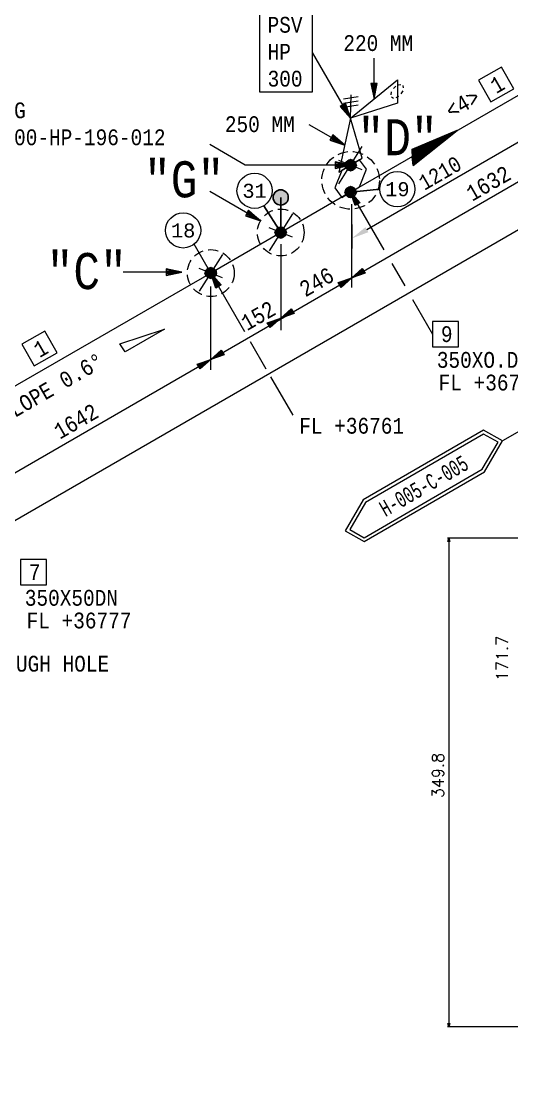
# Model space of a CAD drawing. Extents: x 0 to 841, y 0 to 594.
# Drawn here: x 443.3 to 527.1, y 307.4 to 490.2 of the extents above; entities that cross this region are included whole.
import ezdxf
from ezdxf.enums import TextEntityAlignment as Align

# ---------------------------------------------------------------- set-up
doc = ezdxf.new("R2010")
doc.units = 0
doc.header["$LTSCALE"] = 7
doc.header["$MEASUREMENT"] = 0
doc.linetypes.add('HIDDEN', pattern=[0.375, 0.25, -0.125])
for name, color, linetype in [('1', 7, 'Continuous'), ('2', 2, 'Continuous'), ('3', 7, 'Continuous'), ('4', 7, 'Continuous'), ('FAB', 2, 'Continuous'), ('SUPT', 4, 'Continuous'), ('T-TEXT1', 7, 'Continuous')]:
    doc.layers.add(name, color=color, linetype=linetype)
doc.layers.add('AM_5', color=3, linetype='Continuous', lineweight=15)
doc.styles.add('MARKING', font='monotxt.shx', dxfattribs={"width": 0.85, "height": 2.6})
doc.styles.add('ROMANS', font='romans.shx')
doc.styles.get("Standard").update_dxf_attribs({"font": 'txt.shx'})
doc.styles.add('TXT', font='monotxt.shx')
doc.dimstyles.get("Standard").update_dxf_attribs({"dimtxt": 0.18, "dimasz": 0.18, "dimexe": 0.18, "dimexo": 0.0625, "dimgap": 0.09, "dimtad": 0, "dimtih": 1, "dimtoh": 1, "dimdec": 4, "dimzin": 0, "dimdsep": 46, "dimtxsty": 'Standard', "dimcen": 0.09, "dimadec": 0, "dimazin": 0, "dimtfac": 1, "dimtdec": 4, "dimtofl": 0, "dimtmove": 0, "dimatfit": 0, "dimfxl": 1, "dimtolj": 1, "dimtzin": 0, "dimarcsym": 0})

# ---------------------------------------------------------------- blocks, each defined once
blk = doc.blocks.new('ARO_E1')
at = {"layer": '2', "color": 2, "linetype": 'Continuous'}
blk.add_lwpolyline([(-1.075, -0.6125), (-1.2375, -0.4875), (0, 0), (-0.925, -0.7), (-1.2125, -0.5125), (-0.1, -0.0625), (-0.925, -0.7), (-1.2, -0.525), (-0.225, -0.1125), (-0.9375, -0.675), (-1.175, -0.5375), (-0.325, -0.175), (-0.975, -0.6625), (-1.15, -0.5625), (-0.4125, -0.225), (-0.9875, -0.6625), (-1.1375, -0.55), (-0.525, -0.3), (-1, -0.6375), (-1.1, -0.575), (-0.625, -0.35), (-1.0375, -0.625), (-1.0875, -0.5875), (-0.725, -0.425), (-1.05, -0.6125), (-1.075, -0.6125), (0, 0)], dxfattribs=at)
blk = doc.blocks.new('ARO_U1')
at = {"layer": '2', "color": 2, "linetype": 'Continuous', "xscale": 0.9999990990353698, "yscale": 0.9999990990353698, "rotation": 59.99997019629861}
blk.add_blockref('ARO_E1', (0, 0), dxfattribs=at)
blk = doc.blocks.new('*D14')
at = {"layer": 'Defpoints', "color": 0, "linetype": 'Continuous', "lineweight": 0}
for p in [(532.06, 478.04), (499.75, 455.53), (499.75, 453.16)]:
    blk.add_point(p, dxfattribs=at)
at = {"layer": 'SUPT', "color": 4, "linetype": 'Continuous', "lineweight": 0}
for p, q in [((532.06, 478.04), (532.06, 470.08)), ((529.46, 470.31), (502.35, 454.66)), ((499.75, 455.53), (499.75, 451.43))]:
    blk.add_line(p, q, dxfattribs=at)
for points in [[(529.21, 470.75), (529.71, 469.88), (532.06, 471.81)], [(502.1, 455.09), (502.6, 454.23), (499.75, 453.16)]]:
    blk.add_solid(points, dxfattribs=at)
at = {"layer": 'SUPT', "color": 4, "linetype": 'Continuous', "lineweight": 0, "insert": (514.85, 464.31), "char_height": 2.6, "attachment_point": 5, "rotation": 30, "style": 'MARKING'}
blk.add_mtext('\\A1;1210', dxfattribs=at)

msp = doc.modelspace()

# ---------------------------------------------------------------- hatches: boundary and pattern name
at = {"layer": 'FAB'}
msp.add_hatch(color=256, dxfattribs=at).paths.add_polyline_path([(488.92, 460.17, 1), (486.32, 460.17, 1)])

# ---------------------------------------------------------------- linework, layer by layer
at = {"color": 0, "linetype": 'ByBlock', "lineweight": -2}
for p, q in [((516.2, 401.36), (516.37, 401.98)), ((516.37, 401.98), (516.54, 401.36)), ((516.37, 401.98), (516.37, 401.36)), ((516.37, 318.51), (516.2, 319.13)), ((516.54, 319.13), (516.37, 318.51)), ((516.37, 318.51), (516.37, 319.13))]:
    msp.add_line(p, q, dxfattribs=at)
at = {"layer": '1', "color": 1, "linetype": 'Continuous', "lineweight": 0}
for p, q in [((499.57, 461.08), (548.09, 489.14)), ((499.57, 461.08), (475.67, 447.25)), ((475.67, 447.25), (429.17, 420.43))]:
    msp.add_line(p, q, dxfattribs=at)
at = {"layer": '1', "color": 2, "linetype": 'Continuous', "lineweight": 0}
for points in [[(503.02, 479.63), (503.57, 476.98), (504.12, 479.63), (503.02, 479.63)], [(503.13, 479.63), (503.57, 476.98), (504.02, 479.63)], [(503.36, 479.63), (503.57, 476.98), (503.91, 479.63)], [(503.47, 479.63), (503.57, 476.98), (503.68, 479.63)], [(497.77, 475.7), (499.57, 473.68), (498.72, 476.25), (497.77, 475.7)], [(497.87, 475.76), (499.57, 473.68), (498.64, 476.2)], [(498.06, 475.87), (499.57, 473.68), (498.54, 476.15)], [(498.16, 475.93), (499.57, 473.68), (498.34, 476.03)], [(496, 469.93), (498.57, 469.08), (496.55, 470.88), (496, 469.93)], [(496.06, 470.03), (498.57, 469.08), (496.5, 470.8)], [(496.17, 470.22), (498.57, 469.08), (496.45, 470.7)], [(496.23, 470.32), (498.57, 469.08), (496.33, 470.5)], [(496.92, 465.13), (499.57, 465.68), (496.92, 466.23), (496.92, 465.13)], [(496.92, 465.24), (499.57, 465.68), (496.92, 466.13)], [(496.92, 465.47), (499.57, 465.68), (496.92, 466.02)], [(496.92, 465.58), (499.57, 465.68), (496.92, 465.79)], [(481.59, 457.01), (484.16, 456.17), (482.14, 457.97), (481.59, 457.01)], [(481.64, 457.11), (484.16, 456.17), (482.09, 457.88)], [(481.75, 457.31), (484.16, 456.17), (482.03, 457.78)], [(481.81, 457.4), (484.16, 456.17), (481.92, 457.59)], [(468.07, 446.85), (470.72, 447.4), (468.07, 447.95), (468.07, 446.85)], [(468.07, 446.96), (470.72, 447.4), (468.07, 447.85)], [(468.07, 447.18), (470.72, 447.4), (468.07, 447.73)], [(468.07, 447.3), (470.72, 447.4), (468.07, 447.51)], [(476.52, 444.68), (475.67, 447.25), (477.47, 445.23), (476.52, 444.68)], [(476.61, 444.74), (475.67, 447.25), (477.38, 445.18)], [(476.81, 444.85), (475.67, 447.25), (477.29, 445.12)], [(476.91, 444.91), (475.67, 447.25), (477.09, 445.01)]]:
    msp.add_lwpolyline(points, dxfattribs=at)
at = {"layer": '3', "color": 2, "linetype": 'Continuous', "lineweight": 0}
for p, q in [((429.09, 405.58), (575.52, 490.2)), ((107.31, 211.62), (583.22, 486.47))]:
    msp.add_line(p, q, dxfattribs=at)
for points in [[(483.97, 478.19), (493.07, 478.19), (493.07, 491.69), (483.97, 491.69), (483.97, 478.19)], [(523.54, 476.5), (527.44, 478.7), (525.34, 482.4), (521.44, 480.2), (523.54, 476.5)], [(500.33, 458.8), (499.57, 461.08), (501.16, 459.24), (500.33, 458.8)], [(500.47, 458.83), (499.57, 461.08), (501.03, 459.2)], [(500.52, 458.92), (499.57, 461.08), (500.98, 459.12)], [(500.65, 458.96), (499.57, 461.08), (500.84, 459.08)], [(502.05, 447.21), (499.75, 446.41), (501.55, 448.01), (502.05, 447.21)], [(501.95, 447.31), (499.75, 446.41), (501.65, 447.91)], [(497.45, 445.61), (499.75, 446.41), (497.95, 444.81), (497.45, 445.61)], [(497.55, 445.51), (499.75, 446.41), (497.85, 444.91)], [(497.55, 445.41), (499.75, 446.41), (497.85, 445.01)], [(497.65, 445.31), (499.75, 446.41), (497.75, 445.11)], [(501.95, 447.41), (499.75, 446.41), (501.65, 447.81)], [(501.85, 447.51), (499.75, 446.41), (501.75, 447.71)], [(489.92, 440.36), (487.62, 439.56), (489.42, 441.16), (489.92, 440.36)], [(489.82, 440.46), (487.62, 439.56), (489.52, 441.06)], [(489.82, 440.56), (487.62, 439.56), (489.52, 440.96)], [(489.72, 440.66), (487.62, 439.56), (489.62, 440.86)], [(485.32, 438.76), (487.62, 439.56), (485.82, 437.96), (485.32, 438.76)], [(485.42, 438.66), (487.62, 439.56), (485.72, 438.06)], [(485.42, 438.56), (487.62, 439.56), (485.72, 438.16)], [(485.52, 438.46), (487.62, 439.56), (485.62, 438.26)], [(513.59, 434.66), (517.99, 434.66), (517.99, 438.96), (513.59, 438.96), (513.59, 434.66)], [(445.5, 431.4), (449.4, 433.6), (447.3, 437.3), (443.4, 435.1), (445.5, 431.4)], [(477.97, 433.3), (475.67, 432.5), (477.47, 434.1), (477.97, 433.3)], [(477.87, 433.4), (475.67, 432.5), (477.57, 434)], [(477.87, 433.5), (475.67, 432.5), (477.57, 433.9)], [(477.77, 433.6), (475.67, 432.5), (477.67, 433.8)], [(473.37, 431.7), (475.67, 432.5), (473.87, 430.9), (473.37, 431.7)], [(473.47, 431.6), (475.67, 432.5), (473.77, 431)], [(473.47, 431.5), (475.67, 432.5), (473.77, 431.1)], [(473.57, 431.4), (475.67, 432.5), (473.67, 431.2)], [(443.18, 394.02), (447.58, 394.02), (447.58, 398.32), (443.18, 398.32), (443.18, 394.02)]]:
    msp.add_lwpolyline(points, dxfattribs=at)
at = {"layer": '3', "color": 2, "linetype": 'HIDDEN', "lineweight": 0}
for centre, radius in [((499.57, 463.08), 4.93), ((487.62, 454.17), 4), ((475.67, 447.25), 4)]:
    msp.add_circle(centre, radius, dxfattribs=at)
at = {"layer": '4', "color": 2, "linetype": 'Continuous', "lineweight": 0}
msp.add_lwpolyline([(467.75, 437.68), (461.05, 433.78), (460.15, 435.18), (467.75, 437.68)], dxfattribs=at)
at = {"layer": 'AM_5', "color": 4}
for p, q in [((564.73, 401.98), (516.12, 401.98)), ((516.37, 401.36), (516.37, 319.13)), ((573.86, 318.51), (516.12, 318.51))]:
    msp.add_line(p, q, dxfattribs=at)
at = {"layer": 'FAB', "lineweight": 0}
for p, q in [((499.57, 473.68), (493.07, 484.94)), ((503.57, 476.98), (503.57, 483.98)), ((498.57, 469.08), (492.51, 472.58)), ((499.57, 465.68), (481.57, 465.68)), ((484.16, 456.17), (475.5, 461.17)), ((499.57, 461.08), (505.26, 451.23)), ((506.6, 448.9), (508.81, 445.08)), ((470.72, 447.4), (460.72, 447.4)), ((475.67, 447.25), (481.44, 437.26)), ((510.15, 442.76), (513.59, 436.81)), ((482.41, 435.57), (485.1, 430.91)), ((485.9, 429.53), (489.67, 423))]:
    msp.add_line(p, q, dxfattribs=at)
at = {"layer": 'FAB', "linetype": 'Continuous', "lineweight": 0}
for p, q in [((481.57, 465.68), (475.51, 469.18)), ((499.75, 444.77), (499.75, 459.04)), ((475.67, 447.25), (472.82, 452.18)), ((487.62, 452.17), (487.62, 437.51)), ((475.67, 430.71), (475.67, 444.98))]:
    msp.add_line(p, q, dxfattribs=at)
at = {"layer": 'FAB'}
for p, q in [((499.57, 461.08), (504.56, 461.58)), ((487.62, 454.17), (487.62, 460.17)), ((487.62, 454.17), (484.74, 458.76))]:
    msp.add_line(p, q, dxfattribs=at)
at = {"layer": 'FAB', "color": 2, "linetype": 'Continuous', "lineweight": 0}
for centre in [(483.15, 461.3), (507.56, 461.58), (470.95, 454.53)]:
    msp.add_circle(centre, 3, dxfattribs=at)
at = {"layer": 'FAB'}
msp.add_circle((487.62, 460.17), 1.3, dxfattribs=at)
at = {"layer": 'SUPT', "linetype": 'Continuous', "lineweight": 0}
msp.add_line((532.06, 422.36), (525.53, 418.59), dxfattribs=at)
for points in [[(501.69, 408.49), (498.63, 403.22), (501.87, 401.41), (522.47, 413.32), (525.53, 418.59), (522.29, 420.4)], [(522.3, 419.75), (502.1, 408.08), (499.41, 403.43), (501.87, 402.05), (522.06, 413.73), (524.76, 418.38)]]:
    msp.add_lwpolyline(points, close=True, dxfattribs=at)
at = {"layer": 'T-TEXT1', "color": 2, "linetype": 'Continuous', "lineweight": 0}
for p, q in [((506.87, 478.78), (507.27, 479.18)), ((507.77, 479.38), (508.17, 479.48)), ((508.47, 479.28), (508.57, 478.88)), ((498.37, 476.98), (500.87, 477.38)), ((499.57, 473.68), (499.67, 477.68)), ((506.47, 477.68), (506.57, 478.18)), ((506.87, 477.08), (506.57, 477.28)), ((507.77, 477.38), (507.27, 477.18)), ((508.47, 478.38), (508.17, 477.88)), ((498.37, 476.28), (500.87, 476.68)), ((498.37, 475.58), (500.87, 475.98)), ((497.57, 462.48), (501.57, 468.88)), ((501.57, 464.88), (497.57, 466.48)), ((489.65, 457.36), (485.65, 451.06)), ((489.65, 453.36), (485.65, 454.96)), ((477.69, 450.44), (473.69, 444.14)), ((477.69, 446.44), (473.69, 448.04))]:
    msp.add_line(p, q, dxfattribs=at)
for points in [[(499.57, 473.68), (507.57, 480.28), (507.57, 476.28), (499.57, 473.68)], [(499.57, 465.68), (501.57, 466.88), (499.57, 473.68), (497.57, 464.48), (499.57, 465.68)], [(499.57, 461.08), (501.07, 461.98), (502.27, 464.98), (501.07, 466.58), (498.07, 464.78), (496.87, 461.78), (498.07, 460.18), (499.57, 461.08)], [(499.57, 466.68), (499.77, 466.58), (499.87, 466.58), (500.07, 466.48), (500.17, 466.38), (500.27, 466.28), (500.37, 466.18), (500.47, 465.98), (500.47, 465.88), (500.57, 465.68), (500.47, 465.48), (500.47, 465.38), (500.37, 465.18), (500.27, 465.08), (500.17, 464.98), (500.07, 464.88), (499.87, 464.78), (499.77, 464.78), (499.57, 464.78), (499.37, 464.78), (499.27, 464.78), (499.07, 464.88), (498.97, 464.98), (498.87, 465.08), (498.77, 465.18), (498.67, 465.38), (498.67, 465.48), (498.67, 465.68), (498.67, 465.88), (498.67, 465.98), (498.77, 466.18), (498.87, 466.28), (498.97, 466.38), (499.07, 466.48), (499.27, 466.58), (499.37, 466.58), (499.57, 466.68), (499.57, 466.68), (499.77, 466.58), (499.57, 464.68), (499.37, 464.78), (499.57, 466.68), (499.77, 466.58), (499.87, 466.58), (499.37, 464.78), (499.27, 464.78), (499.77, 466.58), (499.87, 466.58), (500.07, 466.48), (499.27, 464.78), (499.07, 464.88), (499.87, 466.58), (500.07, 466.48), (500.17, 466.38), (499.07, 464.88), (498.97, 464.98), (500.07, 466.48), (500.17, 466.38), (500.27, 466.28), (498.97, 464.98), (498.87, 465.08), (500.17, 466.38), (500.27, 466.28), (500.37, 466.18), (498.87, 465.08), (498.77, 465.18), (500.27, 466.28), (500.37, 466.18), (500.47, 465.98), (498.77, 465.18), (498.67, 465.38), (500.37, 466.18), (500.47, 465.98), (500.47, 465.88), (498.67, 465.38), (498.67, 465.48), (500.47, 465.98), (500.47, 465.88), (500.57, 465.68), (498.67, 465.48), (498.57, 465.68), (500.47, 465.88), (500.57, 465.68), (500.47, 465.48), (498.57, 465.68), (498.67, 465.88), (500.57, 465.68), (500.47, 465.48), (500.47, 465.38), (498.67, 465.88), (498.67, 465.98), (500.47, 465.48), (500.47, 465.38), (500.37, 465.18), (498.67, 465.98), (498.77, 466.18), (500.47, 465.38)], [(500.47, 465.38), (500.37, 465.18), (500.27, 465.08), (498.77, 466.18), (498.87, 466.28), (500.37, 465.18), (500.27, 465.08), (500.17, 464.98), (498.87, 466.28), (498.97, 466.38), (500.27, 465.08), (500.17, 464.98), (500.07, 464.88), (498.97, 466.38), (499.07, 466.48), (500.17, 464.98), (500.07, 464.88), (499.87, 464.78), (499.07, 466.48), (499.27, 466.58), (500.07, 464.88), (499.87, 464.78), (499.77, 464.78), (499.27, 466.58), (499.37, 466.58), (499.87, 464.78), (499.77, 464.78), (499.57, 464.68), (499.37, 466.58), (499.57, 466.68), (499.77, 464.78)], [(499.57, 462.08), (499.77, 461.98), (499.87, 461.98), (500.07, 461.88), (500.17, 461.78), (500.27, 461.68), (500.37, 461.58), (500.47, 461.38), (500.47, 461.28), (500.57, 461.08), (500.47, 460.88), (500.47, 460.78), (500.37, 460.58), (500.27, 460.48), (500.17, 460.38), (500.07, 460.28), (499.87, 460.18), (499.77, 460.18), (499.57, 460.18), (499.37, 460.18), (499.27, 460.18), (499.07, 460.28), (498.97, 460.38), (498.87, 460.48), (498.77, 460.58), (498.67, 460.78), (498.67, 460.88), (498.67, 461.08), (498.67, 461.28), (498.67, 461.38), (498.77, 461.58), (498.87, 461.68), (498.97, 461.78), (499.07, 461.88), (499.27, 461.98), (499.37, 461.98), (499.57, 462.08), (499.57, 462.08), (499.77, 461.98), (499.57, 460.08), (499.37, 460.18), (499.57, 462.08), (499.77, 461.98), (499.87, 461.98), (499.37, 460.18), (499.27, 460.18), (499.77, 461.98), (499.87, 461.98), (500.07, 461.88), (499.27, 460.18), (499.07, 460.28), (499.87, 461.98), (500.07, 461.88), (500.17, 461.78), (499.07, 460.28), (498.97, 460.38), (500.07, 461.88), (500.17, 461.78), (500.27, 461.68), (498.97, 460.38), (498.87, 460.48), (500.17, 461.78), (500.27, 461.68), (500.37, 461.58), (498.87, 460.48), (498.77, 460.58), (500.27, 461.68), (500.37, 461.58), (500.47, 461.38), (498.77, 460.58), (498.67, 460.78), (500.37, 461.58), (500.47, 461.38), (500.47, 461.28), (498.67, 460.78), (498.67, 460.88), (500.47, 461.38), (500.47, 461.28), (500.57, 461.08), (498.67, 460.88), (498.57, 461.08), (500.47, 461.28), (500.57, 461.08), (500.47, 460.88), (498.57, 461.08), (498.67, 461.28), (500.57, 461.08), (500.47, 460.88), (500.47, 460.78), (498.67, 461.28), (498.67, 461.38), (500.47, 460.88), (500.47, 460.78), (500.37, 460.58), (498.67, 461.38), (498.77, 461.58), (500.47, 460.78)], [(500.47, 460.78), (500.37, 460.58), (500.27, 460.48), (498.77, 461.58), (498.87, 461.68), (500.37, 460.58), (500.27, 460.48), (500.17, 460.38), (498.87, 461.68), (498.97, 461.78), (500.27, 460.48), (500.17, 460.38), (500.07, 460.28), (498.97, 461.78), (499.07, 461.88), (500.17, 460.38), (500.07, 460.28), (499.87, 460.18), (499.07, 461.88), (499.27, 461.98), (500.07, 460.28), (499.87, 460.18), (499.77, 460.18), (499.27, 461.98), (499.37, 461.98), (499.87, 460.18), (499.77, 460.18), (499.57, 460.08), (499.37, 461.98), (499.57, 462.08), (499.77, 460.18)], [(487.62, 455.17), (487.82, 455.07), (487.92, 455.07), (488.12, 454.97), (488.22, 454.87), (488.32, 454.77), (488.42, 454.67), (488.52, 454.47), (488.52, 454.37), (488.62, 454.17), (488.52, 453.97), (488.52, 453.87), (488.42, 453.67), (488.32, 453.57), (488.22, 453.47), (488.12, 453.37), (487.92, 453.27), (487.82, 453.27), (487.62, 453.27), (487.42, 453.27), (487.32, 453.27), (487.12, 453.37), (487.02, 453.47), (486.92, 453.57), (486.82, 453.67), (486.72, 453.87), (486.72, 453.97), (486.72, 454.17), (486.72, 454.37), (486.72, 454.47), (486.82, 454.67), (486.92, 454.77), (487.02, 454.87), (487.12, 454.97), (487.32, 455.07), (487.42, 455.07), (487.62, 455.17), (487.62, 455.17), (487.82, 455.07), (487.62, 453.17), (487.42, 453.27), (487.62, 455.17), (487.82, 455.07), (487.92, 455.07), (487.42, 453.27), (487.32, 453.27), (487.82, 455.07), (487.92, 455.07), (488.12, 454.97), (487.32, 453.27), (487.12, 453.37), (487.92, 455.07), (488.12, 454.97), (488.22, 454.87), (487.12, 453.37), (487.02, 453.47), (488.12, 454.97), (488.22, 454.87), (488.32, 454.77), (487.02, 453.47), (486.92, 453.57), (488.22, 454.87), (488.32, 454.77), (488.42, 454.67), (486.92, 453.57), (486.82, 453.67), (488.32, 454.77), (488.42, 454.67), (488.52, 454.47), (486.82, 453.67), (486.72, 453.87), (488.42, 454.67), (488.52, 454.47), (488.52, 454.37), (486.72, 453.87), (486.72, 453.97), (488.52, 454.47), (488.52, 454.37), (488.62, 454.17), (486.72, 453.97), (486.62, 454.17), (488.52, 454.37), (488.62, 454.17), (488.52, 453.97), (486.62, 454.17), (486.72, 454.37), (488.62, 454.17), (488.52, 453.97), (488.52, 453.87), (486.72, 454.37), (486.72, 454.47), (488.52, 453.97), (488.52, 453.87), (488.42, 453.67), (486.72, 454.47), (486.82, 454.67), (488.52, 453.87)], [(488.52, 453.87), (488.42, 453.67), (488.32, 453.57), (486.82, 454.67), (486.92, 454.77), (488.42, 453.67), (488.32, 453.57), (488.22, 453.47), (486.92, 454.77), (487.02, 454.87), (488.32, 453.57), (488.22, 453.47), (488.12, 453.37), (487.02, 454.87), (487.12, 454.97), (488.22, 453.47), (488.12, 453.37), (487.92, 453.27), (487.12, 454.97), (487.32, 455.07), (488.12, 453.37), (487.92, 453.27), (487.82, 453.27), (487.32, 455.07), (487.42, 455.07), (487.92, 453.27), (487.82, 453.27), (487.62, 453.17), (487.42, 455.07), (487.62, 455.17), (487.82, 453.27)], [(475.67, 448.25), (475.87, 448.15), (475.97, 448.15), (476.17, 448.05), (476.27, 447.95), (476.37, 447.85), (476.47, 447.75), (476.57, 447.55), (476.57, 447.45), (476.67, 447.25), (476.57, 447.05), (476.57, 446.95), (476.47, 446.75), (476.37, 446.65), (476.27, 446.55), (476.17, 446.45), (475.97, 446.35), (475.87, 446.35), (475.67, 446.35), (475.47, 446.35), (475.37, 446.35), (475.17, 446.45), (475.07, 446.55), (474.97, 446.65), (474.87, 446.75), (474.77, 446.95), (474.77, 447.05), (474.77, 447.25), (474.77, 447.45), (474.77, 447.55), (474.87, 447.75), (474.97, 447.85), (475.07, 447.95), (475.17, 448.05), (475.37, 448.15), (475.47, 448.15), (475.67, 448.25), (475.67, 448.25), (475.87, 448.15), (475.67, 446.25), (475.47, 446.35), (475.67, 448.25), (475.87, 448.15), (475.97, 448.15), (475.47, 446.35), (475.37, 446.35), (475.87, 448.15), (475.97, 448.15), (476.17, 448.05), (475.37, 446.35), (475.17, 446.45), (475.97, 448.15), (476.17, 448.05), (476.27, 447.95), (475.17, 446.45), (475.07, 446.55), (476.17, 448.05), (476.27, 447.95), (476.37, 447.85), (475.07, 446.55), (474.97, 446.65), (476.27, 447.95), (476.37, 447.85), (476.47, 447.75), (474.97, 446.65), (474.87, 446.75), (476.37, 447.85), (476.47, 447.75), (476.57, 447.55), (474.87, 446.75), (474.77, 446.95), (476.47, 447.75), (476.57, 447.55), (476.57, 447.45), (474.77, 446.95), (474.77, 447.05), (476.57, 447.55), (476.57, 447.45), (476.67, 447.25), (474.77, 447.05), (474.67, 447.25), (476.57, 447.45), (476.67, 447.25), (476.57, 447.05), (474.67, 447.25), (474.77, 447.45), (476.67, 447.25), (476.57, 447.05), (476.57, 446.95), (474.77, 447.45), (474.77, 447.55), (476.57, 447.05), (476.57, 446.95), (476.47, 446.75), (474.77, 447.55), (474.87, 447.75), (476.57, 446.95)], [(476.57, 446.95), (476.47, 446.75), (476.37, 446.65), (474.87, 447.75), (474.97, 447.85), (476.47, 446.75), (476.37, 446.65), (476.27, 446.55), (474.97, 447.85), (475.07, 447.95), (476.37, 446.65), (476.27, 446.55), (476.17, 446.45), (475.07, 447.95), (475.17, 448.05), (476.27, 446.55), (476.17, 446.45), (475.97, 446.35), (475.17, 448.05), (475.37, 448.15), (476.17, 446.45), (475.97, 446.35), (475.87, 446.35), (475.37, 448.15), (475.47, 448.15), (475.97, 446.35), (475.87, 446.35), (475.67, 446.25), (475.47, 448.15), (475.67, 448.25), (475.87, 446.35)]]:
    msp.add_lwpolyline(points, dxfattribs=at)

# ---------------------------------------------------------------- block references
at = {"layer": 'FAB', "color": 7, "linetype": 'Continuous', "xscale": 7.200000000000038, "yscale": -7.200000000000017, "zscale": 7.200000000000038, "rotation": 120.0000000000011}
msp.add_blockref('ARO_U1', (517.77, 471.61), dxfattribs=at)

# ---------------------------------------------------------------- texts
at = {"layer": '3', "color": 2, "linetype": 'Continuous', "lineweight": 0, "style": 'TXT', "width": 0.851861}
for s, p in [('PSV', (485.38, 488.3)), ('HP', (485.38, 483.7)), ('220 MM', (498.32, 485.18)), ('300', (485.38, 479.1)), ('SEE ISO DWG', (422.15, 473.69)), ('250 MM', (478.08, 471.33)), ('1GJCC3-13000-HP-196-012', (422.15, 469.09)), ('9', (515, 435.47)), ('350XO.D125', (514.3, 431.07)), ('FL +36761', (514.61, 427.2)), ('FL +36761', (490.79, 419.82)), ('7', (444.59, 394.83)), ('350X50DN', (443.89, 390.43)), ('FL +36777', (444.2, 386.56)), ('∅38.89 THROUGH HOLE', (420.01, 379.18))]:
    msp.add_text(s, height=2.7, dxfattribs=at).set_placement(p)
for s, p in [('1', (524.45, 477.81)), ('<4>', (516.81, 473.51)), ('1632', (520.35, 459.42)), ('246', (491.84, 443.07)), ('152', (481.86, 437.31)), ('1', (446.41, 432.71)), ('SLOPE 0.6%%D', (440.46, 421.49)), ('1642', (449.87, 418.78))]:
    msp.add_text(s, height=2.7, rotation=30, dxfattribs=at).set_placement(p)
at = {"layer": 'AM_5', "color": 2, "style": 'ROMANS'}
for s, p in [('171.7', (526.46, 377.58)), ('349.8', (515.5, 357.57))]:
    msp.add_text(s, height=2, rotation=90, dxfattribs=at).set_placement(p)
at = {"layer": 'FAB', "color": 2, "linetype": 'Continuous', "style": 'TXT', "width": 0.857082}
for s, p in [('"D"', (500.74, 467.37)), ('"G"', (464.26, 460.18)), ('"C"', (447.61, 444.51))]:
    msp.add_text(s, height=6.163, dxfattribs=at).set_placement(p)
at = {"layer": 'FAB', "color": 2, "linetype": 'Continuous', "lineweight": 0, "style": 'TXT'}
for s, p in [('31', (483.15, 461.3)), ('19', (507.56, 461.58)), ('18', (470.95, 454.53))]:
    msp.add_text(s, height=2.4, dxfattribs=at).set_placement(p, align=Align.MIDDLE_CENTER)
at = {"layer": 'SUPT', "linetype": 'Continuous', "lineweight": 0, "style": 'TXT', "width": 0.65}
msp.add_text('H-005-C-005', height=2.7, rotation=30, dxfattribs=at).set_placement((512.08, 410.9), align=Align.MIDDLE_CENTER)

# ---------------------------------------------------------------- dimensions: what is measured, and where the dimension line sits
at = {"layer": 'SUPT', "linetype": 'Continuous', "lineweight": 0}
dim = msp.add_linear_dim(base=(499.75, 453.16), p1=(532.06, 478.04), p2=(499.75, 455.53), angle=210, text='1210', dimstyle='Standard', override={"dimtxt": 2.6, "dimasz": 3, "dimexe": 1.5, "dimexo": 0, "dimgap": 0.8, "dimtad": 1, "dimtih": 0, "dimdec": 0, "dimdsep": 0, "dimtxsty": 'MARKING', "dimclrd": 4, "dimclre": 4, "dimclrt": 4, "dimatfit": 3, "dimlwd": 0, "dimlwe": 0}, dxfattribs=at)
dim.commit()
dim.dimension.update_dxf_attribs({"geometry": '*D14', "text_midpoint": (514.85, 464.31)})

doc.saveas('drawing.dxf')
